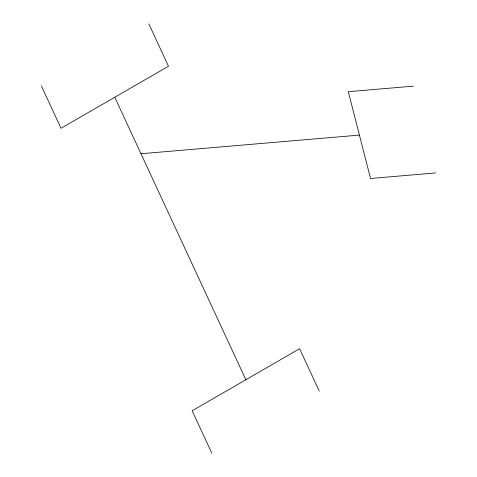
<?xml version="1.0" encoding="UTF-8"?>
<svg xmlns="http://www.w3.org/2000/svg" width="477" height="477" viewBox="0 0 477 477"><rect width="100%" height="100%" fill="white"/><g stroke="black" fill="none" stroke-linecap="round" stroke-linejoin="round"><path stroke-width="0.72" d="M413.404 86.14L348.305 91.697L370.54 178.493L435.638 172.936M140.983 153.749L359.419 135.098M148.824 23.85L168.494 66.225L61.032 128.271L41.362 85.89M319.274 391.11L299.604 348.729L192.142 410.775L211.812 453.15M114.76 97.248L245.876 379.752"/></g></svg>
